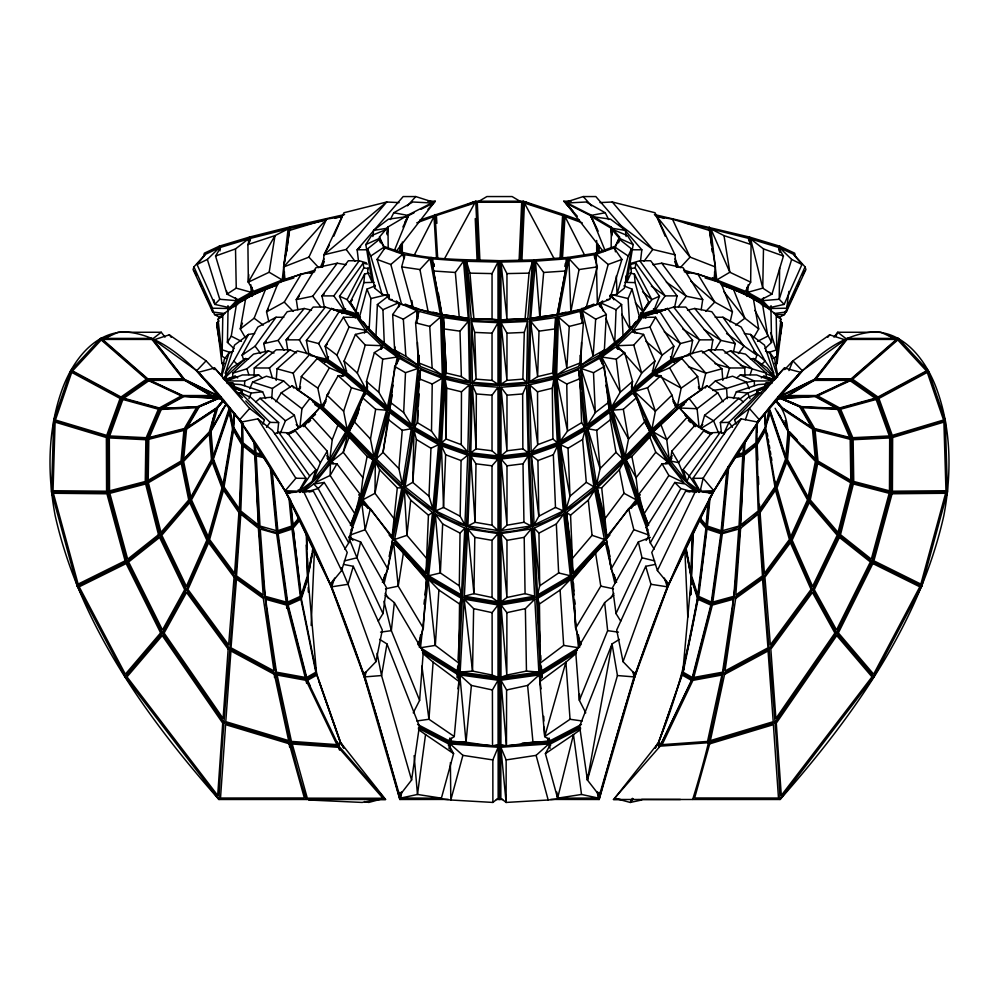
<?xml version="1.0" encoding="UTF-8"?>
<svg xmlns="http://www.w3.org/2000/svg" width="999" height="999" viewBox="0 0 999 999"><rect width="100%" height="100%" fill="white"/><g stroke="black" fill="none" stroke-linecap="round" stroke-linejoin="round"><path stroke-width="1.5" d="M498.002 455.994L492.02 450.786L492.02 395.192L498.002 387.225L472.377 385.252L470.804 452.834L498.002 455.994L498.002 387.225M498.002 384.265L492.032 380.394L492.032 333.167L498.002 322.689L471.328 321.453L472.377 382.292L498.002 384.265L498.002 322.689M448.913 748.351L450.187 743.943L498.164 747.252L498.151 798.263L492.882 802.434L450.811 799.999L434.478 798.176L440.684 798.189M496.403 799.487L499.5 799.487L499.5 260.702C460.764 259.128 420.217 261.039 383.666 246.191L379.445 237.088L387.974 226.96L409.016 214.535L435.227 201.211L427.809 201.211M500.974 677.31L500.974 604.957L534.815 599.163L538.848 672.102L500.974 677.31L506.83 675.062L526.461 671.078L538.848 672.102M500.998 601.947L500.998 533.578L531.268 528.946L534.64 596.203L500.998 601.947L506.955 597.477L525.062 593.656L534.64 596.203M500.998 530.556L500.998 459.003L528.296 455.819L531.118 525.949L500.998 530.556L506.993 525.199L523.951 522.29L531.118 525.949M500.986 319.867L500.986 262.038L532.542 261.313L527.809 318.619L500.986 319.867L527.809 318.619M550.087 748.351L548.813 743.955L500.836 747.252L506.156 759.914L506.118 802.434L548.189 799.999L564.522 798.176L558.316 798.189M506.893 612.649L506.83 675.062L500.974 604.957L506.893 612.649L525.374 608.641L534.815 599.163M506.98 540.334L506.955 597.477L500.998 533.578L506.98 540.334L524.2 537.337L531.268 528.946M506.993 465.809L506.993 525.199L500.998 459.003L506.993 465.809L523.001 463.811L528.296 455.819M506.955 273.589L506.955 319.043L500.986 262.038L506.955 273.589L529.045 273.139L532.542 261.313M770.217 310.002L776.186 314.548L776.885 356.268L773.139 358.541M541.058 688.835L539.185 674.937L500.924 680.232L506.593 689.959L506.468 746.066L532.979 742.269L548.139 741.358L547.714 738.273M401.086 253.247L401.123 243.968M402.285 252.872L402.322 242.033M467.832 452.06L461.251 444.655L461.476 391.795L469.405 384.827L445.104 379.096L441.67 442.782L467.832 452.06L469.405 384.827M492.02 450.786L476.148 448.826L472.377 385.252L476.336 393.943L476.148 448.826L470.804 452.834M399.825 252.11L399.862 245.916M418.743 355.095L418.681 362.899L420.554 366.583L442.332 375.149L440.571 317.008L419.143 311.388L415.596 322.839L418.681 362.899L432.142 368.206L442.332 375.149M611.151 247.627L611.338 228.896L627.497 235.614L633.166 244.543L626.848 282.155L625.811 276.099M750.661 282.168L751.086 244.543L748.176 238.274L710.888 228.896L716.783 279.97L745.429 291.321L750.661 282.168L729.832 272.24L710.888 228.896L724 235.614L751.086 244.543M461.251 444.655L446.078 438.986L445.104 379.096L446.703 388.224L446.078 438.986L441.67 442.782M779.62 268.144L779.232 299.275L784.153 304.408L801.947 264.485L793.443 254.27L779.869 247.902L778.908 250.836M779.807 252.572L779.869 247.902L791.658 259.428L801.947 264.485M461.476 594.942L459.315 585.839L460.039 533.116L464.81 528.159L435.327 514.085L428.646 575.786L461.476 594.942L464.81 528.159M422.527 629.407L420.467 647.752L457.43 670.878L458.753 663.074L459.552 603.97L461.401 598.351L428.196 578.983L423.039 624.825M626.935 275.949L626.848 282.155L631.343 272.24L629.907 258.504M398.701 353.059L397.165 363.811M399.413 306.331L399.463 303.221M438.811 441.333L431.506 431.143L432.23 384.003L442.245 378.259L438.811 441.333L414.448 427.285L419.043 383.316M464.922 524.9L460.177 516.233L461.076 460.564L467.732 455.194L441.458 445.866L435.676 510.926L464.922 524.9L467.732 455.194M498.014 601.947L492.045 597.477L473.938 593.656L467.744 528.946L474.8 537.35L473.938 593.656L464.36 596.203L467.744 528.946L498.002 533.578L498.014 601.947L464.36 596.203M498.002 530.556L492.007 525.199L475.049 522.29L470.704 455.819L475.999 463.811L475.049 522.29L467.882 525.949L470.704 455.819L498.002 459.003L498.002 530.556L467.882 525.949M219.093 320.941L216.895 322.852L216.833 326.423L220.267 345.841M398.601 307.38L398.676 302.734L396.303 300.911M460.152 672.102L472.539 671.078L464.185 599.163L473.626 608.641L472.539 671.078L492.17 675.062L498.026 677.31L498.026 604.957L464.185 599.163L460.152 672.102L498.026 677.31M526.623 382.292L527.672 321.453L500.998 322.689L500.998 384.265L526.623 382.292L522.864 379.145L506.968 380.394L500.998 384.265M529.57 381.805L530.606 321.191L555.656 317.532L552.684 373.052L553.858 376.086L529.57 381.805L537.624 376.623L552.684 373.052M228.034 309.702L251.461 295.442L238.187 302.747L228.034 309.702L227.435 342.395L234.091 348.663M748.189 284.69L747.789 292.32L762.749 288.137L750.636 238.973L763.486 248.901L762.749 288.137L771.977 294.106L783.441 256.019L778.184 247.29L750.636 238.973L750.399 243.544M757.142 432.142L757.367 421.366M756.368 424.175L755.943 442.819L744.317 452.122L745.142 441.421M756.955 422.177C756.68 548.264 773.601 673.663 780.094 799.487L613.473 799.487L660.177 746.153L692.344 679.12L711.7 603.846L721.69 532.405L727.959 466.883M350.399 525.299L359.752 499.925L360.164 494.305L336.938 463.823L330.432 463.424L330.145 475.462L355.057 514.023L350.587 525.299M581.98 322.789L582.267 310.639L598.463 303.634L606.331 314.535L604.37 350L599.2 355.219L580.943 365.322L581.505 342.545M633.066 672.452L633.978 676.885L599.388 795.441L587.412 780.019L587.524 775.399M580.057 355.369C582.055 423.164 595.466 490.334 609.889 556.493M580.981 318.706L581.218 309.553L593.881 304.083M289.76 498.414L301.111 597.602L316.558 673.501L340.746 742.719L385.527 799.487L218.906 799.487L125.087 676.81L77.198 586.151L51.536 491.92L53.684 420.492L70.692 370.729L100.624 338.411L151.948 338.411L196.728 370.729L202.884 377.335M254.033 375.549L254.258 367.994L276.248 349.787L290.022 349.787L296.578 352.859M522.864 379.145L524.313 332.405L527.672 321.453M539.01 331.156L537.624 376.623L530.606 321.191L539.01 331.156L555.357 328.871M553.858 376.086L555.656 317.532M556.668 375.149L558.429 317.008L579.857 311.388L583.404 322.827L580.319 362.887L578.446 366.583L556.668 375.149L566.858 368.206L580.319 362.887M761.45 304.782L762.499 298.751M579.582 694.155L579.383 700.374L585.751 712.886M690.559 595.167L690.809 587.512M690.908 584.44L692.844 532.017M690.634 594.243L690.833 588.086M690.983 583.466L691.171 577.31L685.714 548.801M244.555 385.552L244.718 380.969L258.666 374.95L262.025 377.709M425.999 573.301L428.434 515.172L410.701 500.137L404.345 490.122L394.568 539.485L425.999 573.301L432.555 512.487L404.345 490.122L406.943 535.339L426.498 558.304M690.721 594.442L690.821 591.383M691.071 583.741L691.221 579.158L697.589 598.513L682.904 671.028L691.221 579.158M692.357 533.916L690.896 573.476L685.863 546.977M774.138 313.561L786.325 311.988L788.86 291.408M442.245 378.259L420.467 369.68L419.13 378.721L417.395 422.664L414.448 427.285M621.628 304.57L616.058 309.69L614.76 342.37L601.198 353.858L615.047 343.943L623.051 336.151L621.628 304.57L609.802 295.429M693.306 532.729L691.633 575.948L697.777 595.092L705.931 528.284L698.988 520.079M429.008 496.216L430.956 448.264L416.383 439.473L414.036 430.482L438.561 444.642L432.842 508.928L405.007 486.85L414.036 430.482L412.699 482.33L429.008 496.216L432.842 508.928M460.177 516.233L443.519 507.455L441.458 445.866L445.654 454.757L443.519 507.455L435.676 510.926M311.164 625.499L314.398 550.948M521.915 260.439L524.438 203.072L562.599 215.547L560.039 257.617M375.949 336.151L397.802 353.858L383.953 343.943L375.949 336.151L377.372 304.57L389.198 295.429M411.8 425.424L403.683 412.562L405.494 372.689L394.68 366.483L399.575 358.379L417.807 368.506L411.8 425.424L389.722 408.953L392.257 394.955M519.105 260.589L521.715 202.26L477.285 202.26L479.895 260.589M520.629 260.065L523.251 201.211L475.749 201.211L419.53 220.23M428.646 575.786L440.359 572.951L435.327 514.085L442.669 523.951L440.359 572.951L459.315 585.839M746.927 287.3L746.915 296.416M749.325 241.646L749.562 237.088L654.432 214.535L657.592 217.982M457.43 670.878L457.692 666.246M458.029 660.077L461.401 598.351M565.559 270.991L566.221 258.878L535.464 261.164L530.731 318.356L557.117 314.548L565.559 270.991L543.656 272.465L535.464 261.164L539.772 316.945L530.731 318.356M402.372 484.403L398.901 468.656L383.029 452.322L388.611 419.755L389.036 412.15L411.301 428.771L402.372 484.403L376.298 458.978L389.036 412.15L383.029 452.322L376.298 458.978M288.112 228.896L275 235.614L269.168 272.24L248.339 282.168L247.914 244.543L250.824 238.274L288.112 228.896L282.218 279.982L253.571 291.333L248.339 282.168L248.763 274.6M366.945 289.161L359.19 318.206L367.894 328.584L382.642 342.694L369.155 328.908L370.891 298.551L366.945 289.161L375.062 285.876M418.094 410.552L417.395 422.664L431.506 431.143M418.356 406.019L419.056 393.906M419.855 380.269L420.117 375.736M420.292 372.702L420.467 369.68L419.355 380.282M569.243 326.411L566.858 368.206L558.429 317.008L569.243 326.411L583.404 322.827M756.555 394.268L756.73 391.233L767.407 386.551L765.222 390.572M561.338 257.642L563.948 214.535L523.251 201.211M562.499 258.004L564.984 216.508L582.242 222.839M418.519 641.758L418.169 644.83L423.351 628.184L426.336 579.582L425.749 577.147L393.681 542.657L384.14 583.366M234.128 414.185L233.229 428.146L223.177 487.537L208.354 539.984L186.363 589.685L162.387 633.129L125.087 676.81M234.565 413.311L233.679 427.322L242.058 441.383L241.633 421.378M420.467 647.752L435.327 645.404L428.196 578.983L438.898 590.047L435.327 645.404L458.753 663.074M766.058 377.847L766.358 373.176L745.479 354.121L730.494 350.899L724.974 353.047M233.928 414.697L233.217 425.462L229.87 408.978M271.728 398.713L272.44 388.461L283.616 380.944L290.072 386.875M604.37 350L593.144 356.256L582.267 310.639L595.679 319.193L593.144 356.256L580.943 365.322M423.201 653.708L433.116 662.162L428.946 719.255L454.27 736.525L448.501 740.546L417.57 724.425M413.249 712.861L419.617 700.349L423.289 651.785L394.355 602.634L385.227 595.192M744.417 443.481L743.581 454.208C740.009 570.766 727.722 687.724 692.682 799.412M276.174 380.419L277.085 368.818L297.277 350.899L309.977 354.121L325.012 361.251L322.053 360.602M743.706 443.668L742.981 452.897L737.087 454.308M571.191 201.211L563.773 201.211L589.984 214.535L611.026 226.96L619.555 237.088L615.334 246.191L595.641 253.172L567.907 257.405L534.153 259.915C520.379 397.477 534.49 535.751 540.384 673.363L541.008 677.984M416.383 439.473L412.699 482.33L405.007 486.85M398.901 468.656L402.26 430.319L388.611 419.755M525.124 318.244L529.045 273.139M543.656 272.465L539.772 316.945L557.117 314.548M454.27 736.525L459.228 681.643L457.392 674.325L422.477 652.509M708.204 501.773L706.068 525.024L700.212 518.031M709.24 498.414C702.01 581.493 690.534 665.209 658.254 742.732L655.182 748.126L657.429 744.043L659.303 747.327M710.102 497.09L707.404 526.073L721.128 530.669L726.935 469.742M360.227 317.894L355.856 311.863L363.861 282.617L364.685 273.813L369.168 273.289M451.286 738.261L450.861 741.358L466.021 742.257L459.815 674.937L471.391 685.439L466.021 742.257L492.532 746.066L498.089 744.567L498.076 680.232L459.815 674.937L457.942 688.835M728.733 466.695L722.627 530.669L739.023 526.036L742.744 455.881L735.364 457.654M252.085 296.416L252.073 287.3M277.56 433.154L278.646 422.577L250.949 397.527L240.284 392.507L237.6 393.668M322.789 267.008L324.038 254.782L343.956 212.75L386.713 201.998L399.051 202.61M368.132 267.657L367.657 272.24L372.152 282.155L365.834 244.543L371.503 235.614L387.662 228.896L387.15 233.541M392.145 536.613L397.302 487.849L379.632 469.717L375.312 462.1L362.849 499.825L392.145 536.613L401.798 487.899L375.312 462.1L375 493.294L394.031 518.718M410.701 500.137L406.943 535.339L394.568 539.485M394.355 602.634L391.346 630.656L419.617 700.349M296.204 424.6L299.875 427.397L301.935 408.728L309.965 398.364L292.158 385.726L281.256 392.782L275.986 401.76M388.911 296.441L381.993 294.106L374.625 288.137L374.962 285.065M383.329 341.87L381.406 349.225M388.149 297.927L388.486 294.892M394.68 366.483L390.721 402.572L403.683 412.562M387.113 234.69L387.974 226.96L388.199 248.576M776.885 356.268L780.968 319.205L776.186 314.548M372.864 236.501L373.551 230.407L388.474 219.156L406.243 216.721M419.193 647.077L420.567 634.827M424.001 604.183L424.525 599.587M425.037 594.992L434.09 511.825L440.134 443.806L443.731 377.235L441.858 315.846L431.093 257.405M685.426 223.002L708.066 228.109L709.402 230.407L715.384 266.97L714.01 279.183L683.591 270.08M225.861 358.554L222.115 356.281L222.814 314.56L228.783 310.015M284.478 271.828L283.404 281.106L293.843 277.997M286.8 251.711L287.163 248.614M287.525 245.517L289.673 226.96L344.568 214.535M358.703 494.717L360.614 497.09L362.924 477.709L367.145 456.381L349.175 437.1L347.852 434.053L331.893 461.376L333.803 463.761M387.437 407.08L378.796 392.27L382.729 359.203L374.35 352.61L383.441 347.04L397.277 357.018L387.437 407.08L367.57 390.372L366.471 381.443L374.35 352.61M640.559 260.577L641.833 249.787L595.829 196.566L583.229 196.566L565.471 202.26L568.431 202.26M326.71 455.769L329.82 459.103L332.242 439.697L337.924 425.062L319.767 407.317L303.796 426.673M632.529 381.431L631.43 390.359L611.563 407.068L601.723 357.018L615.559 347.04L624.65 352.597L632.529 381.431L620.204 392.257L611.563 407.068M779.907 320.941L782.105 322.839L777.147 362.912L775.961 365.572M395.017 346.915L394.63 350.012L399.8 355.232L418.057 365.322L417.495 342.545M378.296 621.128L382.992 613.573L386.463 587.637L360.639 541.982L348.688 537.412M418.506 729.595L425.537 734.59L417.482 794.467L400.811 798.039L401.698 791.92M456.98 677.409L457.392 674.325M449.925 738.011L448.439 745.629M457.992 677.984L458.616 673.363C464.51 535.739 478.608 397.477 464.847 259.915M671.803 451.173L678.558 462.624L685.851 480.294L670.466 461.014L671.803 451.173L695.242 424.925L710.726 434.328M400.749 793.343L399.862 799.487L448.351 799.425M365.934 672.452L365.022 676.885L399.612 795.441L411.588 780.019L419.405 726.223L386.963 643.943L379.608 639.36M399.612 795.441L400.062 792.369M701.198 309.715L702.709 299.6L683.179 267.782L661.75 263.212L652.871 264.698M341.858 376.548L343.619 373.988L326.486 362.05L317.22 358.516L301.323 376.561L299.113 390.959L321.578 406.106L325.986 399.675M711.176 350.562L712.849 339.847L685.838 307.068L673.626 307.068L656.88 312.337M385.539 588.811L398.226 586.151L393.681 542.657L403.459 552.784L398.226 586.151L423.351 628.184M382.38 582.342L387.824 568.968L392.707 538.711L370.379 508.703L361.713 502.584L350.237 533.778M618.556 242.819L619.293 238.274L611.338 228.896L611.85 233.541M228.234 339.46L227.435 342.395L231.244 336.176L236.413 304.583M315.409 270.08L284.99 279.196L283.616 266.983L289.598 230.407L290.934 228.109L322.627 220.954M619.055 240.122L619.555 237.088M618.518 242.02L619.03 238.973L631.48 248.901L624.375 288.137L617.007 294.093L610.089 296.428M635.951 263.212L659.502 296.216L654.008 310.127L641.658 314.061L651.847 299.6L635.189 267.782L635.951 263.212L630.219 264.398M221.241 375.537L224.313 359.228L229.158 352.622L233.441 351.236M386.963 643.943L381.556 675.549L411.588 780.019M373.926 456.593L370.479 439.048L375.661 409.315L362.437 397.652L366.508 393.356L386.563 410.227L373.926 456.593L349.2 431.356L359.465 408.841M277.522 284.84L253.209 294.455L245.667 298.551L240.309 328.933L245.354 337.699M557.33 442.769L552.922 438.986L552.297 388.224L553.896 379.083L529.595 384.827L531.168 452.06L557.33 442.769L553.896 379.083M779.794 339.86L780.319 336.875M780.843 333.891L782.105 322.839M587.412 780.019L617.444 675.549L612.037 643.943L579.595 726.236L587.412 780.019L612.037 643.943L619.392 639.372M690.184 353.758L692.632 340.384L667.507 308.466L643.331 316.433L645.804 318.244M564.835 266.421L565.384 263.399M567.907 257.405L557.142 315.846L555.269 377.235L558.866 443.806L564.91 511.813L573.963 594.992M558.691 314.123L568.918 258.566L594.018 254.745L597.34 266.883L586.013 308.204L558.691 314.123L565.884 312.25M785.002 311.551L784.44 314.56L780.144 316.958L777.259 317.195M333.741 236.288L342.245 216.508L326.548 219.156L308.928 257.13L283.616 266.983L286.151 253.521M286.713 250.537L287.275 247.552M308.104 573.476L311.738 554.345M312.3 551.398L312.862 548.451M215.834 398.926L198.364 406.893L185.464 428.958L182.355 461.413L190.222 500.074L208.354 539.984L235.439 576.685L264.41 597.552L287.3 603.846L301.111 597.602L307.854 576.785L313.112 549.25M309.265 569.817L313.286 548.801M229.52 407.442L213.137 456.63L210.989 431.381L225.399 405.594M651.86 429.395L655.369 411.238L647.564 387.737L660.826 375.661L671.977 395.167L675.611 407.417L651.86 429.395L634.577 391.546L653.671 375.399L660.826 375.661M389.722 408.953L391.171 401.511M579.058 269.543L570.816 311.975L568.918 258.566L579.058 269.543L597.34 266.883M768.219 419.73L769.692 412.162L771.303 414.76M392.982 385.202C384.103 433.516 368.681 480.394 351.536 526.348M379.632 469.717L375 493.294L362.849 499.825M625.074 456.58L628.521 439.036L623.339 409.303L636.563 397.639L632.492 393.344L612.437 410.214L625.074 456.58L649.8 431.343L644.667 420.092M334.578 578.096L331.73 586.813L363.898 674.188L375.961 661.65L382.305 630.032L353.284 566.321L343.519 564.385M769.13 408.966L765.783 425.449L765.072 414.685M733.478 352.085L735.214 343.581L711.812 311.725L694.755 308.466L687.537 310.177M242.045 422.19C242.332 548.276 225.387 673.663 218.906 799.487C146.553 717.382 79.52 624.15 55.17 515.646C47.14 473.164 47.59 428.047 62.987 387.212C73.114 360.801 93.943 332.405 124.937 331.918C161.301 334.203 188.948 362.337 212.65 387.212C246.965 425.824 274.525 469.967 298.389 515.646C344.455 605.369 374.288 702.247 399.862 799.487L364.235 676.81L365.184 672.29M677.422 406.094L681.193 388.124L669.605 367.807L681.78 358.516L697.677 376.548L699.887 390.946L677.422 406.094L673.014 399.662M674.587 307.255L677.047 295.879L650.661 260.751L639.76 260.751L629.707 263.736M596.628 484.39L600.099 468.643L596.74 430.319L610.389 419.742L609.964 412.137L587.699 428.758L596.628 484.39L622.702 458.966L609.964 412.137M673.838 346.178L670.866 359.64L653.746 371.591L662.087 355.169L673.838 346.178L655.556 317.232L642.394 317.345L633.229 330.344L634.59 333.092M618.381 348.564L617.32 345.691L631.967 331.631L643.568 334.415L654.907 361.026L652.322 372.652L633.204 388.836L631.605 384.528M700.174 491.208L703.134 478.246L741.221 418.868L757.916 422.102L713.81 490.734L700.174 491.208L692.944 478.359L726.56 430.382L741.221 418.868M730.144 321.84L732.429 311.863L720.754 282.617L697.652 273.813L686.151 272.515M360.639 541.982L356.98 557.792L382.992 613.573M383.104 582.105L384.865 574.575M389.111 556.505C403.546 490.347 416.945 423.176 418.943 355.382M537.524 594.942L539.685 585.839L538.961 533.116L534.19 528.159L563.673 514.073L570.354 575.774L537.524 594.942L534.19 528.159L539.685 585.839L558.641 572.951L570.354 575.774M580.481 641.758L580.831 644.842L575.649 628.184L572.664 579.582L573.251 577.135L605.319 542.644L614.872 583.354M370.379 508.703L365.172 529.695L387.824 568.968M596.678 798.039L557.604 798.164L573.463 734.602L580.494 729.607M581.43 724.437L550.499 740.559L544.73 736.538L539.772 681.643L541.608 674.337L576.523 652.522M594.505 257.63L595.641 253.172M595.042 258.716L596.178 254.27L614.035 247.902L621.915 259.428L609.665 299.263L597.377 304.395L585.501 307.043M683.953 668.631L659.352 740.646M203.259 257.405L204.345 253.172L219.268 246.191L249.438 237.088L289.673 226.96M355.057 514.023L360.164 494.305M683.953 667.694L682.442 673.513L692.344 679.12L723.326 673.463L769.317 648.688L812.637 589.685L838.835 535.127L852.247 482.292L851.623 438.636L838.848 408.766L815.771 396.153L783.303 396.353M566.158 508.916L569.992 496.203L586.301 482.317L582.617 439.473L584.964 430.482L560.439 444.63L566.158 508.916L593.993 486.838L584.964 430.482M682.904 671.028L683.653 668.144M344.78 549.15L348.701 542.894L352.734 527.559L324.188 482.455L313.736 483.966L302.56 492.382M690.709 683.341L691.495 680.356L682.18 675.074L658.915 741.445L660.701 744.655L691.495 680.356M450.249 750.174L450.187 743.943L462.887 755.356L450.811 799.999L450.387 762.637M608.166 264.485L597.377 304.395L596.178 254.27L608.166 264.485L621.915 259.428M550.649 799.425L599.138 799.487C624.712 702.247 654.545 605.369 700.611 515.646C724.475 469.967 752.035 425.824 786.35 387.212C810.052 362.337 837.699 334.203 874.063 331.918C905.057 332.405 925.886 360.801 936.013 387.212C951.41 428.047 951.86 473.164 943.83 515.646C919.48 624.15 852.447 717.382 780.094 799.487L873.913 676.81L921.802 586.151L947.464 491.92L945.316 420.492L928.308 370.729L898.376 338.411L847.052 338.411L802.272 370.729L797.14 376.223M401.66 266.883L404.982 254.745L430.082 258.566L440.309 314.136L412.987 308.204L401.66 266.883L419.942 269.543L430.082 258.566M400.811 798.039L441.396 798.164L453.596 753.633L448.276 743.768L418.281 728.146M365.796 388.848L357.342 373.089L365.234 345.067L355.432 334.428L344.081 361.039L346.678 372.664L365.796 388.848L367.395 384.528M614.472 249.188L615.334 246.191M582.242 720.991L570.054 719.28L544.73 736.538L565.884 662.162L575.799 653.721M712.025 433.628L700.836 428.509L704.607 415.272L727.534 397.227L738.96 398.264L743.343 401.985M353.284 566.321L348.052 584.29L375.961 661.65M802.272 370.729L759.265 420.492L713.386 491.92L668.069 586.151L634.765 676.81L599.138 799.487L598.251 793.343M726.71 377.684L729.52 367.982L708.978 349.787L702.422 352.847M631.48 248.901L628.221 256.019L617.007 294.093L616.321 275.974M367.932 326.636L365.659 332.317M341.596 570.554L347.227 552.472L313.349 491.158L303.346 490.934L286.688 493.269L330.432 584.103L341.596 570.554L303.346 490.934M791.658 259.428L779.232 299.275L762.537 300.662L763.498 297.727M221.853 375.699L229.158 352.622M204.92 254.745L193.931 266.883L193.082 269.543L212.675 312L224.862 313.561M755.107 360.651L756.867 355.169L741.171 327.073L722.951 317.245L715.159 317.282M315.946 469.742L312.088 481.468L299.638 490.846L309.715 475.961L315.946 469.742L287.262 432.767L278.758 432.267L274.588 433.678M301.411 598.513L307.779 579.158M364.235 676.81L330.931 586.151L332.829 580.369M778.77 249.101L779.732 246.191L749.562 237.088M226.798 375.736L225.324 373.114L234.553 345.092L248.539 334.44L254.695 333.504M362.437 397.652L354.42 421.903L349.2 431.356M360.614 497.09L372.977 459.69L347.852 434.053L343.244 452.235L331.893 461.376M347.14 429.408L343.631 411.251L351.448 387.749L338.174 375.674L327.023 395.179L323.389 407.43L347.14 429.408L364.423 391.558L345.329 375.412L338.174 375.674M262.974 424.076L264.398 419.842L245.779 400.924M750.162 374.613L752.122 368.818L730.494 350.899M745.354 419.767L749.362 408.416L784.427 368.019L800.761 372.365L757.23 421.815M664.422 578.084L667.27 586.813L635.102 674.188L623.039 661.65L650.948 584.29L645.716 566.308L655.481 564.373M380.619 348.576L381.68 345.691L367.033 331.631L355.432 334.428M367.644 386.7L366.059 391.021C348.913 427.097 334.203 468.806 300 492.432L298.214 489.897M242.457 323.177L240.309 328.933L254.133 318.219L265.572 289.173L277.759 284.653M469.43 381.805L461.376 376.635L446.316 373.052L443.344 317.532L468.394 321.191L469.43 381.805L445.142 376.086L446.316 373.052L444.255 334.49M349.175 437.1L343.244 452.235L362.924 477.709M248.988 398.638L251.199 393.069L262.612 391.758L265.572 398.514M604.645 602.634L607.654 630.656L579.383 700.374L575.711 651.785L604.645 602.634L613.773 595.179M394.617 249.95L409.016 214.535L402.897 227.01M788.923 370.579L792.906 360.839L829.682 334.827L845.404 339.947L814.56 379.258L778.084 397.003M280.294 433.304L285.439 420.791L294.393 415.284L298.164 428.521L286.975 433.628M327.197 451.186L320.442 462.624L313.149 480.307L328.534 461.026L327.197 451.186L303.758 424.925L288.274 434.328M492.882 802.434L492.844 759.914L498.164 747.252M632.055 289.161L639.81 318.206L631.106 328.584L616.358 342.694L629.845 328.908L628.109 298.551L632.055 289.161L623.938 285.876M358.054 413.336L354.42 421.903L370.479 439.048M320.367 267.37L324.013 258.891M249.725 388.723L252.585 382.105L266.421 376.223L283.616 380.944M321.915 267.133L324.363 261.451M336.913 355.169L349.038 327.073L343.444 317.245L325.162 346.191L328.134 359.652L345.254 371.591L336.913 355.169L325.162 346.191L327.41 344.131M720.242 432.267L711.738 432.754L683.054 469.73L689.285 475.961L699.362 490.846L686.912 481.456L689.285 475.961L720.242 432.267L724.412 433.678M640.297 494.705L638.386 497.077L626.023 459.677L631.855 456.368L649.825 437.087L651.148 434.041L667.107 461.363L665.197 463.748M733.428 398.514L736.388 391.745L758.066 384.615L770.866 383.666M794.08 254.745L805.069 266.883L786.463 308.216L769.792 308.491L771.066 305.669M769.168 309.553L770.441 306.743M528.196 452.822L522.852 448.826L522.664 393.943L526.623 385.252L500.998 387.225L500.998 455.994L528.196 452.822L526.623 385.252M615.409 251.81L615.234 247.29L619.03 238.973M645.716 566.308L616.695 630.044L623.039 661.65M771.99 379.17L773.189 376.561L753.421 358.516L750.436 359.103M723.838 433.504L728.97 422.365L758.716 392.507L761.4 393.656M788.336 306.131L784.44 314.56L775.286 314.635M791.57 299.101L796.116 289.26M797.402 286.451L799.35 282.23M802.597 275.212L804.532 270.991M786.325 311.988L805.918 269.543L805.069 266.883M620.704 621.128L616.008 613.573L642.02 557.779L638.361 541.97L650.312 537.4M835.788 336.501L837.749 332.267L880.843 332.267L896.465 339.423L851.273 378.758L816.146 378.758L847.027 339.423L896.465 339.423L887.524 334.827M563.324 510.914L555.481 507.442L553.346 454.745L557.542 445.854L531.268 455.194L534.078 524.887L563.324 510.914L557.542 445.854M657.404 570.554L695.654 490.934L712.312 493.269L668.568 584.103L657.404 570.554L651.773 552.459L685.651 491.158L695.654 490.934M405.032 222.015L407.729 216.508M346.603 370.666L343.494 375.961M364.41 333.104L365.771 330.344L356.606 317.357L343.444 317.245M390.359 219.53L393.756 212.75L412.862 201.998L433.241 203.072L430.756 204.932M364.685 273.813L350.187 302.085L355.856 311.863M414.46 254.745L435.052 214.535L437.662 257.642M498.014 319.867L492.045 319.043L492.045 273.589L498.014 262.038L466.458 261.313L471.191 318.631L498.014 319.867L498.014 262.038M363.049 263.212L339.498 296.228L344.992 310.14L357.342 314.061L347.14 299.6L363.811 267.794L363.049 263.212L367.345 264.111M670.479 356.655L672.165 359.165L680.331 343.569L692.632 340.384M632.404 798.313L630.232 802.447L614.697 798.263L657.429 744.043M633.204 388.836L641.658 373.089L654.907 361.026M692.007 353.871L699.6 339.847L712.849 339.847M597.302 791.92L598.189 798.039L581.518 794.467L557.604 798.164L545.404 753.633L550.724 743.78L580.719 728.159M444.268 259.178L475.749 201.211L478.384 260.065M358.504 312.774L355.307 318.019M324.038 254.782L386.713 201.998L346.216 249.45L324.038 254.782L329.22 245.317M534.078 524.887L538.823 516.233L537.924 460.551L531.268 455.194L538.823 516.233L555.481 507.442M225.324 373.114L233.853 361.051L248.539 334.44M219.768 414.56L211.426 429.433L217.757 407.442L222.702 401.511M221.278 411.863L222.802 409.153M224.725 405.969L210.277 431.755L182.355 461.413L146.753 482.305L108.029 492.445L51.536 491.92M772.202 375.724L773.676 373.102L764.447 345.08L750.461 334.428L744.305 333.504M306.056 478.371L298.826 491.208L285.19 490.734L241.084 422.102L257.779 418.868L272.44 430.382L306.056 478.371L295.866 478.246L285.19 490.734M650.299 542.882L680.843 488.561L674.812 482.455L646.266 527.547L650.299 542.882L654.22 549.138M638.361 541.97L612.537 587.624L616.008 613.573M606.855 536.6L604.969 518.706L597.202 487.887L601.698 487.837L619.368 469.705L623.688 462.087L636.151 499.812L606.855 536.6L597.202 487.887L623.688 462.087M636.688 333.316L633.229 330.344L649.962 327.06L655.556 317.232M321.578 406.106L317.807 388.124L329.395 367.819L317.22 358.516M248.339 282.168L275 235.614L247.914 244.543M753.646 337.687L758.691 328.921L753.333 298.551L745.791 294.443L721.478 284.84M648.763 533.766L637.287 502.559L628.621 508.691L633.828 529.67L611.176 568.955L616.62 582.342M629.832 273.289L634.315 273.813L648.813 302.085L638.773 317.882M764.572 385.577L766.033 383.054L771.727 382.679M329.82 459.103L345.741 431.868L319.767 407.317M336.938 463.823L330.145 475.462L315.035 482.729L330.432 463.424M492.532 746.066L492.407 689.959L498.076 680.232M268.094 309.29L266.558 311.875L268.856 321.84M714.997 350.299L720.878 340.397L694.755 308.466M756.942 441.371L765.321 427.31L764.535 414.847M605.319 542.644L595.541 552.772L600.774 586.138L575.649 628.184L575.074 615.809M250.811 284.703L251.211 292.32L237.924 299.712L227.023 294.106L215.559 256.019L220.816 247.29L248.364 238.973L248.601 243.544M301.348 273.826L278.246 282.63L266.558 311.875L284.265 302.098L301.348 273.826L312.849 272.527M646.103 540.434L648.488 536.5M648.813 302.085L638.511 318.032M587.2 425.412L595.317 412.55L608.279 402.56L604.32 366.483L599.425 358.366L581.193 368.506L587.2 425.412L609.278 408.941L608.279 402.56M573.001 573.301L570.566 515.172L588.299 500.124L594.655 490.109L604.432 539.472L573.001 573.301L566.445 512.475L594.655 490.109M610.514 598.413L613.811 593.256M328.521 356.655L326.835 359.178L318.669 343.581L339.086 311.725L355.669 316.433L331.493 308.479L306.368 340.397L308.816 353.771M638.836 494.293L643.943 514.01L639.248 499.912L638.836 494.293L662.062 463.811L668.855 475.449L643.943 514.01L648.413 525.287M328.421 357.892L324.6 362.687M413.499 307.043L401.623 304.395L389.335 299.263L377.085 259.428L384.965 247.902L402.822 254.27L403.958 258.716M686.313 401.785C624.924 445.517 583.104 529.045 499.5 532.292C420.417 529.058 376.973 453.396 321.641 407.829L326.011 401.448M635.988 321.591L631.78 327.522L635.277 322.702M700.786 489.885L699 492.42C664.797 468.793 650.087 427.085 632.941 391.009L631.356 386.688M266.508 427.31L270.03 422.365L278.646 422.577M560.189 441.321L567.494 431.131L581.605 422.664L579.87 378.721L578.533 369.667L556.755 378.259L560.189 441.321L584.552 427.272L580.906 392.407M705.182 388.049L706.842 385.714L717.744 392.782L723.014 401.76M324.413 307.255L321.953 295.891L333.841 295.891L359.228 260.751L366.421 262.887M418.057 365.322L405.856 356.256L394.63 350.012L392.669 314.548L400.537 303.646L416.733 310.652L417.02 322.802M243.893 360.664L242.133 355.182L255.082 346.191L276.049 317.245L283.841 317.295M459.228 316.945L455.344 272.465L463.536 261.164L432.779 258.878L433.441 270.991L441.883 314.548L468.269 318.356L463.536 261.164M345.554 308.791L341.845 313.611M644.068 261.201L652.784 249.45L674.962 254.782L676.211 267.008M297.802 309.727L296.291 299.613L312.724 296.228L337.25 263.212L346.129 264.698M538.961 533.116L556.331 523.951L563.673 514.073M628.621 508.691L606.293 538.711L611.176 568.955L608.391 547.689M619.368 469.705L624 493.281L604.969 518.706L601.698 487.837M678.421 306.656L686.276 296.228L702.709 299.6M738.348 353.534L743.918 346.178L722.951 317.245M492.17 675.062L492.107 612.649L498.026 604.957M649.825 437.087L655.756 452.222L636.076 477.697L638.386 497.077M827.809 337.237L829.682 334.827M396.103 251.548L435.227 201.211L427.959 209.291M833.965 337.125L837.749 332.267L847.027 339.423M847.052 338.411L814.597 379.757L786.625 395.916M350.861 529.932L352.734 527.559M704.195 430.182L678.558 462.624L670.466 461.014M287.824 350.574L286.151 339.847L299.4 339.847L325.374 307.068L342.12 312.337M609.865 535.089L571.903 576.61L536.201 597.439L499.5 603.708L462.799 597.452L427.097 576.61L389.135 535.102M631.043 508.491L639.722 497.614M635.352 504.982L637.287 502.559M666.907 463.798L671.977 458.029M265.522 352.085L263.786 343.581L278.122 340.397L304.245 308.479L311.463 310.177M223.077 378.584L231.993 367.832L245.579 358.529L248.564 359.116M235.502 297.739L236.463 300.674L229.67 307.729L214.847 304.408L197.053 264.485L205.557 254.27L219.131 247.902L220.092 250.836M223.127 400.724L217.195 407.842L185.464 428.958L147.377 438.648L107.817 436.738L53.684 420.492M218.769 406.118L221.741 402.547M298.788 518.044L292.932 525.024L290.647 500.224M299.425 519.068L292.457 527.36L277.31 532.417C251.998 529.32 235.402 507.979 223.177 487.537C211.326 462.774 205.282 433.753 217.195 407.842L223.651 400.699M695.204 426.66L679.233 407.317L653.259 431.855L669.18 459.09L672.29 455.756M461.376 376.635L459.99 331.156L468.394 321.191M300.012 520.079L293.069 528.296L301.223 595.092L307.367 575.961L306.181 545.079M588.299 500.124L592.057 535.327L572.502 558.304L566.445 512.475L570.566 515.172M572.664 579.582L595.541 552.772M633.291 798.9L630.232 802.447L641.695 800.012L638.686 799.637M299.275 296.179L296.291 299.613L315.821 267.794L337.25 263.212M492.007 525.199L492.007 465.809L498.002 459.003M239.448 420.005L249.638 408.416L214.573 368.019L198.239 372.365L241.77 421.815M300.662 386.95L297.477 390.297L293.182 373.176L309.977 354.121M492.045 597.477L492.032 540.334L498.002 533.578M531.168 452.06L537.749 444.655L552.922 438.986M407.48 205.819L415.771 196.566L433.529 202.26L430.569 202.26M283.616 266.983L326.548 219.156L289.598 230.407M223.252 400.362L216.371 407.992L187.225 427.41L199.238 406.905L218.906 397.877M687.175 417.245L666.758 439.685L669.18 459.09M223.876 378.671L245.579 358.529M633.766 345.067L641.658 373.089L617.32 345.691L633.766 345.067L643.568 334.415M784.427 368.019L734.602 419.83L736.026 424.076M329.058 392.982L327.023 395.179L343.631 411.251M680.232 267.72L690.072 257.118L672.452 219.156L656.755 216.508L665.259 236.288M639.81 318.206L629.845 328.908L621.878 314.323M789.959 383.928L793.031 380.631M790.184 383.691L800.761 372.365M636.563 397.639L644.58 421.89L628.521 439.036L612.437 410.214L623.339 409.303M784.715 369.58L792.906 360.839L802.472 370.904L783.391 391.321M298.389 390.347L300.487 388.136M214.285 369.58L206.094 360.839L196.528 370.904L215.609 391.333M236.463 300.674L219.768 299.275L214.847 304.408L214.011 299.85M705.818 311.376L714.735 302.085L697.652 273.813M230.781 308.579L237.45 301.673L252.397 293.381L281.993 281.668M576.473 629.42L578.533 647.752L541.57 670.878L540.247 663.074L539.448 603.97L560.102 590.047L570.804 578.983L575.961 624.837M610.389 419.742L615.971 452.31L600.099 468.643L587.699 428.758L596.74 430.319M234.228 306.656L237.163 303.646L231.181 308.192M651.148 434.041L626.023 459.677L636.076 477.697L631.855 456.368M324.188 482.455L318.157 488.573L305.519 492.132M197.053 264.485L207.342 259.428L219.131 247.902M352.397 299.937L350.187 302.085L360.489 318.032M661.076 425.05L666.758 439.685L653.259 431.855L679.233 407.317M717.744 392.782L697.065 408.716L679.183 407.979L689.035 398.364L706.842 385.714M222.115 356.281L218.032 319.205L222.814 314.56M299.875 427.397L318.718 409.066M303.197 425.774L315.135 414.16M308.441 422.565L310.652 420.404M671.977 395.167L655.369 411.238L634.577 391.546L647.564 387.737M760.776 365.272L765.147 361.039L750.461 334.428M764.909 348.651L771.565 342.382L770.966 309.69L760.813 302.747L747.539 295.429L770.966 309.69M244.355 353.122L242.133 355.182L257.829 327.085L276.049 317.245M708.928 386.863L715.384 380.944L732.579 376.211L746.415 382.093L749.275 388.711M232.942 377.859L232.642 373.189L253.521 354.121L268.506 350.911L274.026 353.047M506.593 689.959L527.609 685.439L539.185 674.937M721.44 433.154L720.354 422.565L748.051 397.527L758.716 392.507M506.156 759.914L536.113 755.369L548.813 743.955M254.258 367.994L269.48 367.994L290.022 349.787M738.96 398.264L713.561 420.791L700.836 428.509M360.614 246.753L357.155 249.787L358.441 260.589M500.998 455.994L506.98 450.786L522.852 448.826M898.376 338.411L850.898 379.757L815.771 396.153L780.032 398.239L800.636 406.88L838.848 408.766L877.259 398.226L928.308 370.729M432.142 368.206L429.757 326.411L440.571 317.008M324.3 293.881L321.953 295.891L348.339 260.751L359.228 260.751M377.085 259.428L390.834 264.485L402.822 254.27M255.657 401.985L260.04 398.276L271.466 397.227L294.393 415.284M472.377 382.292L476.136 379.158L492.032 380.394M232.642 373.189L246.878 368.818L268.506 350.911M266.146 341.646L263.786 343.581L287.188 311.725L304.245 308.479M736.975 377.697L740.334 374.937L756.58 374.937L772.215 380.969L754.295 380.956L745.154 382.642M374.625 288.137L367.52 248.901L379.97 238.973L383.766 247.29L370.779 256.019L381.993 294.106M616.271 359.19L620.204 392.257L601.723 357.018L616.271 359.19L624.65 352.597M756.817 422.402L759.265 420.492M734.602 419.83L749.362 408.416L759.552 420.005M215.559 256.019L235.514 248.901L248.364 238.973M602.697 300.911L600.324 302.734L600.399 307.38M151.973 339.423L182.854 378.758L147.727 378.771L102.535 339.423L151.973 339.423L161.251 332.267L165.035 337.125M315.534 414.398L311.825 417.257L332.242 439.697M680.282 409.053L699.125 427.397L702.796 424.6M739.435 399.4L747.801 393.069L769.417 384.677M578.533 647.752L563.673 645.404L540.247 663.074L537.599 598.351L570.804 578.983M735.689 325.125L744.867 318.219L733.428 289.161L721.241 284.653M623.051 336.151L614.76 342.37L605.993 318.306M539.772 681.643L565.884 662.162L570.054 719.28M288.624 338.024L286.151 339.847L313.162 307.068L325.374 307.068M697.677 376.548L681.193 388.124L655.381 373.976L672.514 362.038L681.78 358.516M218.032 319.205L221.716 316.646M761.313 377.884L763.773 376.211L774.787 379.657M545.404 753.633L573.463 734.602L581.518 794.467M679.183 407.979L684.215 404.583M428.434 515.172L432.555 512.487M251.211 292.32L236.251 288.149L227.023 294.106L226.623 291.084M392.669 314.548L403.321 319.193L416.733 310.652M577.335 650.262L540.384 673.363L499.5 678.995L458.616 673.363L421.665 650.262M568.044 448.264L569.992 496.203L560.439 444.63L568.044 448.264L582.617 439.473M478.496 201.548L486.9 196.553L512.1 196.553L520.504 201.548M716.783 279.97L729.832 272.24L724 235.614M593.506 372.689L595.317 412.55L581.193 368.506L593.506 372.689L604.32 366.483M579.795 726.96L549.7 742.644L508.628 745.441M771.977 294.106L761.076 299.712L747.789 292.32M757.529 341.358L767.756 336.163L762.587 304.57M414.073 212.775L408.603 215.547L393.756 212.75M420.916 209.315L433.241 203.072M111.476 334.827L102.51 339.31L118.157 332.267L161.251 332.267M77.198 586.151L126.786 561.6L160.165 535.152L190.222 500.074L212.612 459.49L229.57 409.69C231.156 429.145 242.058 451.873 262.799 455.994M812.686 380.731L778.009 397.565L814.597 379.757L850.898 379.757L877.259 398.226L891.183 436.738L890.971 492.432L872.214 561.588L836.613 633.141L774.749 722.739L708.441 742.707L660.177 746.153L658.254 742.732M430.956 448.264L438.561 444.642M722.826 380.407L721.915 368.806L701.723 350.899L689.023 354.108L673.988 361.238L676.947 360.589M245.667 298.551L265.572 289.173M288.599 434.115L294.268 431.531M467.782 204.52L473.339 201.998M365.834 244.543L379.707 238.274L380.444 242.819M377.372 304.57L382.942 309.69L398.676 302.734M659.502 296.216L651.847 299.6L642.569 291.72M595.679 319.193L606.331 314.535M669.605 367.807L655.381 373.976L657.142 376.548M643.331 316.433L659.914 311.713L667.507 308.466M200.349 406.044L219.605 397.977M566.77 384.003L567.494 431.131L556.755 378.259L566.77 384.003L579.87 378.721M756.73 391.233L767.969 386.75M775.149 400.537L786.413 396.153M778.558 398.776L782.904 397.09M225.362 379.97L235.227 376.223L237.687 377.897M537.924 460.551L553.346 454.745M416.758 222.839L434.016 216.508L436.501 258.004M349.725 535.202L365.172 529.695L361.713 502.584L363.648 504.994M405.494 372.689L417.807 368.506M767.469 352.872L776.173 350.025L770.791 332.63M474.562 203.072L436.401 215.547L436.875 223.339M206.094 360.839L169.318 334.827L153.596 339.947L184.44 379.258L220.916 397.003M746.415 382.093L726.56 388.449L712.749 390.459M224.213 379.67L235.227 376.223M945.316 420.492L891.183 436.738L851.623 438.636L813.536 428.946L781.805 407.829L775.898 401.273M310.252 273.089L314.722 271.753M721.915 368.806L705.818 373.176L688.461 366.67M382.892 798.638L368.768 802.434L364.473 801.523M581.218 309.553C524.188 325.587 460.477 326.76 405.119 304.083M344.33 560.914L356.98 557.792L349.238 538.773M774.375 363.586L777.147 362.912L776.173 356.855M537.524 391.795L537.749 444.655L529.595 384.827L537.524 391.795L552.297 388.224M370.891 298.551L386.563 294.792M736.201 455.981C756.942 451.86 767.844 429.133 769.43 409.665L786.388 459.465L808.778 500.062L838.835 535.127L872.214 561.588L921.802 586.151M334.702 218.219L342.245 216.508M784.153 304.408L769.33 307.717L762.537 300.662M672.165 359.165L688.436 355.569M681.143 358.516L672.302 360.464L653.758 373.401L610.814 409.64L586.088 428.096L558.866 443.806L529.732 454.145L499.5 457.667L469.268 454.145L440.134 443.806L412.912 428.109L388.186 409.652L345.242 373.401L326.698 360.464L317.857 358.529M382.967 798.263L307.305 798.176L292.245 744.005L338.361 747.314L382.967 798.263L362.162 802.434L308.616 799.999M308.991 492.032L313.349 491.158M630.943 268.594L635.189 267.782M605.244 212.75L586.138 201.998L565.759 203.072L590.397 215.547L605.244 212.75L608.641 219.53M402.26 430.319L411.301 428.771M373.551 230.407L388.049 228.109M331.73 586.813L348.052 584.29L341.071 567.707M382.729 359.203L397.277 357.018M471.191 318.631L492.045 319.043M416.758 720.978L428.946 719.255L421.903 666.083M380.557 632.155L391.346 630.656L384.003 601.223M606.605 299.663L609.665 299.263M365.022 676.885L381.556 675.549L377.073 653.334M506.98 395.192L506.98 450.786L500.998 387.225L506.98 395.192L522.664 393.943M522.24 743.119L548.139 741.358M505.581 745.654L493.419 745.654M662.062 463.811L668.568 463.411L683.965 482.717L668.855 475.449M599.949 202.61L612.287 201.998L655.044 212.75L674.962 254.782M581.705 308.416L586.013 308.204M506.968 333.167L506.968 380.394L500.998 322.689L506.968 333.167L524.313 332.405M709.278 493.381L712.312 493.269M703.308 492.27L713.386 491.92M363.861 282.617L373.976 282.342M499.5 260.702L534.153 259.915M720.354 422.565L728.97 422.365L732.492 427.297M692.944 478.359L703.134 478.246L713.81 490.734M947.464 491.92L890.971 492.432L852.247 482.292L816.645 461.401L788.723 431.743L777.322 411.388M613.473 799.487L620.454 799.437M499.5 799.487L502.597 799.487M415.771 196.566L403.171 196.566L357.155 249.787L366.508 249.787M632.492 249.787L641.833 249.787M677.047 295.879L665.159 295.879L651.36 286.164M333.716 310.102L343.843 310.102L333.841 295.891M665.284 310.09L655.157 310.09L665.159 295.879L639.76 260.751M339.398 311.238L343.756 311.238L357.043 315.447C420.392 408.529 578.608 408.516 641.957 315.447L655.244 311.238L659.602 311.238M708.978 349.787L722.752 349.787L744.742 367.982L744.967 375.537M744.742 367.982L729.52 367.982L714.997 363.648M258.666 374.95L242.42 374.95L226.785 380.969L244.718 380.969M226.923 383.067L232.967 383.067L234.44 385.589M766.033 383.054L772.077 383.054M213.037 396.241L183.229 396.153L148.102 379.77L100.624 338.411M785.963 396.228L813.636 396.228M641.583 799.425L680.444 799.487M378.546 799.437L385.527 799.487L338.823 746.128L306.656 679.108L287.3 603.846L277.31 532.417L271.191 468.419M210.664 306.131L214.56 314.56L223.714 314.635M397.302 487.849L401.798 487.899M193.931 266.883L212.537 308.216L229.208 308.504L227.934 305.669M469.955 273.139L473.876 318.244L466.458 261.313L469.955 273.139L492.045 273.589M625.024 282.33L635.139 282.617L643.144 311.863L635.339 302.709M196.728 370.729L239.735 420.492L285.614 491.92L295.692 492.27M286.688 493.269L289.722 493.381M365.234 345.067L381.68 345.691M474.687 332.405L476.136 379.158L471.328 321.453L474.687 332.405L492.032 333.167M417.295 308.416L412.987 308.204L411.85 300.562M227.273 382.692L232.967 383.067M215.697 396.366L212.587 396.153L184.415 379.77L151.948 338.411M433.441 270.991L455.344 272.465M450.861 741.358L464.572 742.294M490.372 745.441L449.3 742.632L419.205 726.947M228.134 383.678L240.934 384.615L262.612 391.758M476.336 393.943L492.02 395.192M617.444 675.549L633.978 676.885M221.741 317.207L218.856 316.97L214.56 314.56M375.661 409.315L386.563 410.227M736.388 391.745L747.801 393.069L750.012 398.626M475.999 463.811L492.007 465.809M392.395 299.663L389.335 299.263L388.948 294.73M592.757 216.721L610.526 219.156L625.449 230.407L626.136 236.501M443.643 328.883L459.99 331.156M607.654 630.656L618.443 632.155M674.812 482.455L685.264 483.953L696.44 492.37M468.269 318.356L441.883 314.548L438.436 293.481M462.887 755.356L492.844 759.914M650.948 584.29L667.27 586.813M441.396 798.164L417.482 794.467L414.135 755.644M605.132 250.699L591.271 216.508L610.951 228.109L625.449 230.407M474.8 537.35L492.032 540.334M306.081 680.344L277.135 675.024L291.446 741.408L336.888 744.642L306.081 680.344L306.631 683.403M363.811 267.794L368.057 268.606M349.038 327.073L365.771 330.344M685.651 491.158L690.009 492.02M600.774 586.138L613.461 588.798M471.391 685.439L492.407 689.959M473.626 608.641L492.107 612.649M735.214 343.581L720.878 340.397L704.27 329.745M310.564 355.582L326.835 359.178M664.298 218.219L656.755 216.508L690.072 257.118L715.384 266.97M261.913 454.32L256.019 452.909L255.294 443.681M612.437 294.78L628.109 298.551M446.703 388.224L461.476 391.795M263.636 457.667L256.256 455.894L259.977 526.048L276.373 530.669L270.267 466.695M216.895 322.852L221.853 362.924L224.625 363.599M642.02 557.779L654.67 560.901M415.596 322.839L429.757 326.411M306.368 340.397L318.669 343.581M433.116 312.25L440.309 314.136M277.085 368.818L293.182 373.176M286.663 605.082L265.609 599.263L276.473 672.19L305.219 677.422L286.663 605.082L286.676 608.191M680.843 488.561L693.481 492.12M351.448 387.749L364.423 391.558M684.278 271.753L688.748 273.089M705.157 277.984L715.596 281.106L714.522 271.828M740.384 365.284L766.358 373.176M289.31 743.818L225.612 724.637L220.517 798.039L304.37 797.989L289.31 743.818L289.56 746.927M672.452 219.156L709.402 230.407M252.585 382.105L272.44 388.461M765.559 351.223L769.842 352.61L774.687 359.215L777.759 375.524M222.827 350.037L231.531 352.884M592.057 535.327L604.432 539.472M763.486 248.901L783.441 256.019M633.828 529.67L649.275 535.189M563.948 214.535L579.47 220.23M445.654 454.757L461.076 460.564M763.773 376.211L773.638 379.957M765.933 373.763L773.189 376.561L775.124 378.658M229.583 384.69L251.199 393.069M216.096 397.09L220.442 398.788M223.851 400.537L212.375 395.929L186.313 380.744L220.991 397.577L184.415 379.77L148.102 379.77L121.741 398.239L107.817 436.738L108.029 492.445L126.786 561.6L162.387 633.129L224.251 722.714L290.559 742.694L338.823 746.128L340.746 742.719L343.818 748.114L341.571 744.03M717.007 281.668L746.603 293.381L761.55 301.673L768.219 308.566M235.252 388.436L242.27 391.233L242.445 394.28M419.13 378.721L432.23 384.003M779.395 397.977L798.651 406.031L785.988 400.212M331.493 308.479L339.086 311.725M740.334 374.937L754.295 380.956L754.445 385.539M329.395 367.819L343.619 373.988M231.593 386.563L242.27 391.233M616.058 309.69L600.324 302.734L603.421 311.226M339.498 296.228L347.14 299.6M619.293 238.274L633.166 244.543M525.661 201.998L531.218 204.52M704.732 431.518L710.401 434.103M790.833 402.385L800.636 406.88L813.536 428.946L816.645 461.401L808.778 500.062L790.646 539.972L763.561 576.685L734.59 597.552L711.7 603.846L697.889 597.602L691.146 576.785L685.888 549.25M780.094 397.864L799.774 406.893L811.775 427.397L782.629 407.992L775.748 400.349M779.732 246.191L794.655 253.172L795.741 257.405M733.428 289.161L753.333 298.551M231.244 336.176L241.471 341.371M442.669 523.951L460.039 533.116M624 493.281L636.151 499.812M70.692 370.729L121.741 398.239L160.165 408.766L198.364 406.893L218.968 398.251L183.229 396.153L160.165 408.766L147.377 438.648L146.753 482.305L160.165 535.152L186.363 589.685L229.683 648.676L275.674 673.451L306.656 679.108L316.558 673.501L307.854 576.785L306.169 532.017M274.438 674.412L230.944 650.961L225.774 721.665L288.649 740.596L274.438 674.412L274.5 677.522M732.429 311.863L714.735 302.085L690.709 280.931M367.145 456.381L372.977 459.69M586.301 482.317L593.993 486.838M269.168 272.24L282.218 279.982M704.607 415.272L713.561 420.791L718.706 433.291M682.779 329.008L699.6 339.847L673.626 307.068M783.303 409.652L812.449 429.021L815.346 459.115L802.534 445.492M615.234 247.29L628.221 256.019M715.384 380.944L726.56 388.449L727.272 398.701M312.687 401.798L321.641 407.829M314.785 404.595L319.817 407.979L309.965 398.364M438.898 590.047L459.552 603.97M425.537 734.59L453.596 753.633M753.421 358.516L767.007 367.819L775.923 378.571M756.867 355.169L726.573 333.566M777.284 316.633L780.968 319.205M301.323 376.561L317.807 388.124M666.37 282.08L686.276 296.228L661.75 263.212M664.298 331.805L680.331 343.569L659.914 311.713M619.255 224.413L652.784 249.45L612.287 201.998M433.116 662.162L459.228 681.643M254.133 318.219L263.311 325.137M767.819 308.192L761.837 303.646L764.772 306.656M281.256 392.782L301.935 408.728M249.638 408.416L264.398 419.842M758.691 328.921L744.867 318.219L723.863 291.608M239.735 420.492L242.183 422.402M241.084 422.102L243.406 423.926M655.756 452.222L667.107 461.363M645.928 341.271L662.087 355.169L649.962 327.06M337.924 425.062L345.741 431.868M366.471 381.443L378.796 392.27M753.708 350.899L765.147 361.039L773.676 373.102M260.04 398.276L285.439 420.791M344.081 361.039L357.342 373.089M233.853 361.051L238.224 365.272M684.952 415.209L695.804 425.761M688.348 420.404L690.571 422.552M615.971 452.31L622.702 458.966M240.284 392.507L270.03 422.365M233.741 388.686L242.495 397.59M284.265 302.098L293.182 311.388M313.736 483.966L318.157 488.573L348.701 542.894M698.338 386.938L701.523 390.284L705.818 373.176L689.023 354.108M674.4 362.674L670.579 357.892M698.513 388.124L700.611 390.334M789.722 431.88L797.202 439.822M205.969 380.631L209.041 383.928M308.928 257.13L318.768 267.72M359.19 318.206L369.155 328.908M327.023 458.029L332.093 463.811M214.573 368.019L221.603 375.624M224.613 378.883L232.642 387.575M712.437 277.66L715.596 281.106M775.349 400.686L780.231 406.106L777.259 402.535M563.773 201.211L577.285 216.221M583.229 196.566L591.52 205.819M572.927 211.064L565.759 203.072L603.334 251.561M873.913 676.81L836.613 633.141L812.637 589.685L790.646 539.972L775.823 487.512L765.771 428.134L764.972 415.721M403.459 552.784L426.336 579.582M699.575 519.055L706.543 527.347L721.69 532.405C757.217 526.773 776.847 490.946 786.388 459.465C789.297 439.772 790.446 416.271 775.873 400.711M657.155 313.611L653.446 308.791M359.278 497.627L367.957 508.503M294.805 430.182L320.442 462.624M646.266 527.547L648.139 529.92M689.035 398.364L697.065 408.716L699.125 427.397M169.318 334.827L171.191 337.237M772.402 372.852L776.161 377.759M255.082 346.191L260.652 353.534M312.724 296.228L320.579 306.668M346.216 249.45L354.932 261.214M363.723 322.714L367.22 327.535L363.012 321.603M292.158 385.726L293.818 388.049M278.758 432.267L309.715 475.961M655.506 375.949L652.397 370.654M672.989 401.448L677.359 407.817M643.693 318.019L640.496 312.774M257.779 418.868L295.866 478.246M385.189 593.269L388.486 598.426M581.605 422.664L584.552 427.272M771.565 342.382L754.944 310.364M350.512 536.513L352.897 540.447M349.113 536.451L350.724 539.11M278.122 340.397L284.003 350.299M779.232 414.548L780.756 417.257M782.267 419.955L787.574 429.42L785.039 420.629M775.124 408.291L788.011 431.368L785.863 456.618L770.017 410.239M644.58 421.89L649.8 431.343M611.738 295.766L613.91 299.75M299.4 339.847L306.993 353.883M524.438 203.072L554.283 258.978M564.984 216.508L584.365 254.645M633.341 332.317L631.068 326.636M590.397 215.547L596.578 228.097M589.984 214.535L598.151 231.169M285.614 491.92L330.931 586.151M310.177 685.938L307.505 680.344L316.82 675.074L340.085 741.433L338.299 744.642L336.963 741.845M194.468 270.991L196.403 275.212M199.65 282.23L201.598 286.451M202.884 289.26L207.43 299.101M225.811 376.561L227.01 379.183M367.52 248.901L370.779 256.019M228.559 306.743L229.832 309.565M221.853 362.924L223.039 365.584M338.361 747.314L339.585 750.137M674.987 258.891L678.633 267.37M674.637 261.438L677.085 267.133M617.594 349.213L615.671 341.858M639.248 499.912L648.601 525.287M647.464 526.336C630.319 480.382 614.897 433.516 606.018 385.189M319.106 681.817L339.648 740.634M769.692 412.162L785.576 459.003L775.948 484.44L775.424 481.431M246.878 368.818L248.838 374.625M683.054 469.73L686.912 481.456M666.171 580.369L668.069 586.151M539.448 603.97L537.599 598.351L537.937 604.52M219.268 246.191L220.23 249.101M236.501 298.751L237.55 304.795M769.842 352.61L777.609 377.123M207.342 259.428L219.768 299.275M550.561 745.629L549.075 738.024M269.48 367.994L272.29 377.684M383.666 246.191L384.528 249.188M306.318 799.412C271.291 687.724 258.978 570.766 255.419 454.22L254.583 443.494M536.113 755.369L548.189 799.999M390.834 264.485L401.623 304.395M691.171 577.31L691.97 580.319M403.359 253.172L404.495 257.63M614.135 574.575L615.896 582.105M633.816 672.29L634.765 676.81M315.185 666.483L315.796 669.505M601.835 363.798L600.299 353.047M607.829 401.498L609.278 408.941M419.942 269.543L428.184 311.988M433.616 263.399L434.165 266.421M767.22 433.316L767.731 436.313M768.256 439.323L768.768 442.332M769.28 445.342L769.792 448.351M770.304 451.361L770.816 454.358M771.328 457.367L771.84 460.377M433.516 263.399L434.016 266.408M379.97 238.973L380.482 242.02M379.445 237.088L379.945 240.122M598.938 792.369L599.388 795.441M542.02 677.409L541.608 674.337L541.758 677.447M556.843 792.12L557.604 798.164M709.327 226.96L711.475 245.517M711.837 248.614L712.2 251.711M610.951 228.109L611.825 235.851M611.026 226.96L611.888 234.69M574.487 599.587L574.999 604.183M578.433 634.827L579.807 647.077M610.514 294.892L610.851 297.914M578.533 369.667L579.645 380.282M579.957 383.316L580.594 389.373M705.931 528.284L706.231 531.331M634.315 273.813L635.139 282.617M527.609 685.439L532.979 742.269M272.065 469.742L277.872 530.669L291.596 526.086L288.898 497.102M253.858 441.433L254.683 452.135L243.057 442.844L242.632 424.188M403.321 319.193L405.856 356.256M560.102 590.047L563.673 645.404M538.099 607.617L538.948 623.039M539.373 630.756L539.959 641.558M540.721 655.444L540.971 660.077M541.308 666.246L541.57 670.878M444.08 331.406L443.344 317.532L445.142 376.086M249.438 237.088L249.675 241.646M543.706 716.32L543.943 720.991M544.255 727.21L544.73 736.538M573.538 583.329L573.901 591.058M574.338 600.337L574.924 612.712M556.331 523.951L558.641 572.951M684.827 548.988L687.799 617.145M475.249 218.581L477.085 260.439M382.942 309.69L384.24 342.37M757.779 459.99L757.192 444.68L765.484 430.519L774.962 486.888L759.652 508.991L759.477 504.395M758.428 476.835L758.716 484.49M306.643 533.916L307.205 549.125M307.542 558.254L308.042 571.952M212.537 308.216L212.675 312M307.854 576.785L308.004 581.381M308.192 587.512L308.341 592.107M417.782 309.553L418.019 318.718M235.514 248.901L236.251 288.149M525.374 608.641L526.461 671.078M599.537 303.221L599.587 306.331M523.001 463.811L523.951 522.29M524.2 537.337L525.062 593.656M599.138 245.916L599.175 252.11M597.877 243.968L597.914 253.247M596.665 240.484L596.715 252.872M500.924 680.232L500.911 744.567L506.468 746.066L500.924 680.232M889.684 437.937L889.472 490.846L853.733 481.468L853.134 439.71L889.684 437.937M892.631 437.512L892.419 491.208L945.966 490.734L943.905 422.102L892.631 437.512M145.866 439.722L145.267 481.493L109.528 490.859L109.316 437.937L145.866 439.722M148.801 439.31L148.202 480.319L180.994 461.051L183.916 430.394L148.801 439.31M55.095 422.102L53.034 490.734L106.581 491.221L106.369 437.512L55.095 422.102M243.169 445.929L240.809 511.001L258.366 524.987L254.745 455.269L243.169 445.929M241.808 444.692L239.348 509.003L224.038 486.9L233.516 430.532L241.808 444.692M744.255 455.257L740.634 524.975L758.191 510.976L755.831 445.916L744.255 455.257M222.715 723.126L217.695 795.441L126.998 676.885L162.263 635.576L222.715 723.126M240.809 514.16L236.526 575.861L263.199 595.042L258.379 528.259L240.809 514.16M238.911 512.549L234.603 573.376L209.603 539.535L223.514 490.184L238.911 512.549M740.621 528.246L735.801 595.042L762.474 575.849L758.191 514.135L740.621 528.246M228.172 649.125L223.102 718.468L164.111 633.041L186.551 592.432L228.172 649.125M738.761 529.033L733.828 596.303L712.811 602.072L722.339 533.678L738.761 529.033M236.476 579.07L231.019 647.814L274.026 670.966L263.311 598.451L236.476 579.07M234.078 577.222L228.659 644.892L187.937 589.435L208.616 542.707L234.078 577.222M789.672 434.066L787.524 459.715L808.141 497.115L815.396 461.388L789.672 434.066M186.551 429.033L183.654 459.128L209.278 431.893L215.697 409.652L186.551 429.033M707.005 529.07L698.688 596.353L711.325 602.072L720.853 533.678L707.005 529.07M733.391 599.263L722.527 672.202L693.781 677.434L712.337 605.082L733.391 599.263M735.689 598.451L724.974 670.978L767.981 647.827L762.524 579.058L735.689 598.451M232.542 428.821L223.064 484.453L213.424 459.016L229.308 412.187L232.542 428.821M817.706 463.436L810.276 499.937L838.049 532.367L850.624 482.729L817.706 463.436M698.076 599.313L683.179 672.252L692.307 677.434L710.863 605.082L698.076 599.313M721.865 675.037L707.554 741.433L662.112 744.655L692.919 680.356L721.865 675.037M724.562 674.425L710.351 740.621L773.226 721.69L768.056 650.973L724.562 674.425M853.358 483.966L840.496 534.677L871.328 559.153L889.185 493.319L853.358 483.966M892.082 493.768L873.9 560.826L920.866 584.103L945.616 493.269L892.082 493.768M709.69 743.843L694.63 797.989L778.483 798.039L773.388 724.662L709.69 743.843M222.015 487.962L208.242 536.663L191.508 499.862L212.3 462.137L222.015 487.962M71.716 372.365L55.432 420.005L106.718 435.389L120.092 398.439L71.716 372.365M122.877 399.463L109.665 435.964L146.191 437.699L158.379 409.215L122.877 399.463M786.7 462.112L776.985 487.937L790.758 536.65L807.492 499.837L786.7 462.112M161.276 409.428L149.263 437.475L184.34 428.534L196.503 407.717L161.276 409.428M206.843 540.159L186.388 586.401L161.813 535.227L189.785 502.609L206.843 540.159M809.215 502.597L792.157 540.147L812.612 586.401L837.187 535.214L809.215 502.597M839.397 537.425L814.297 589.672L836.525 629.969L870.366 561.95L839.397 537.425M872.851 563.561L838.373 632.891L873.65 674.2L919.817 586.813L872.851 563.561M211.476 459.727L190.859 497.127L183.604 461.401L209.328 434.078L211.476 459.727M184.703 589.672L162.475 629.969L128.634 561.962L159.603 537.437L184.703 589.672M775.486 490.159L760.089 512.537L764.397 573.376L789.397 539.522L775.486 490.159M834.889 633.041L775.898 718.493L770.828 649.138L812.449 592.432L834.889 633.041M836.737 635.589L776.285 723.151L781.305 795.441L872.002 676.885L836.737 635.589M811.063 589.435L770.341 644.904L764.922 577.21L790.384 542.694L811.063 589.435M160.627 632.879L125.35 674.2L79.183 586.813L126.149 563.573L160.627 632.879M188.724 499.962L160.951 532.38L148.376 482.742L181.294 463.449L188.724 499.962M101.224 339.947L72.552 370.904L121.041 397.003L146.353 379.258L101.224 339.947M897.776 339.947L852.646 379.258L877.959 397.003L926.448 370.904L897.776 339.947M158.504 534.702L127.672 559.165L109.815 493.331L145.642 483.978L158.504 534.702M148.826 380.744L123.814 398.251L159.316 407.967L181.319 395.929L148.826 380.744M814.297 380.369L788.223 395.542L816.32 395.542L848.825 380.369L814.297 380.369M315.821 672.24L306.693 677.422L288.137 605.082L300.924 599.313L315.821 672.24M184.003 396.528L162.288 408.379L197.502 406.643L216.97 398.476L184.003 396.528M927.284 372.365L878.908 398.426L892.282 435.389L943.568 420.005L927.284 372.365M125.1 560.839L78.134 584.103L53.384 493.269L106.918 493.781L125.1 560.839M850.174 380.731L817.681 395.916L839.684 407.954L875.186 398.239L850.174 380.731M300.312 596.353L287.675 602.072L278.147 533.691L291.995 529.07L300.312 596.353M876.123 399.45L840.621 409.203L852.809 437.687L889.335 435.951L876.123 399.45M815.009 396.528L782.03 398.464L801.498 406.63L836.712 408.379L815.009 396.528M184.703 380.382L150.175 380.382L182.68 395.542L210.777 395.542L184.703 380.382M837.724 409.415L802.497 407.704L814.66 428.521L849.737 437.475L837.724 409.415M850.199 439.31L815.084 430.382L818.006 461.038L850.798 480.307L850.199 439.31M286.189 602.072L265.172 596.303L260.24 529.033L276.661 533.691L286.189 602.072M506.118 802.434L500.849 798.263L500.836 747.252L506.118 802.434"/></g></svg>
